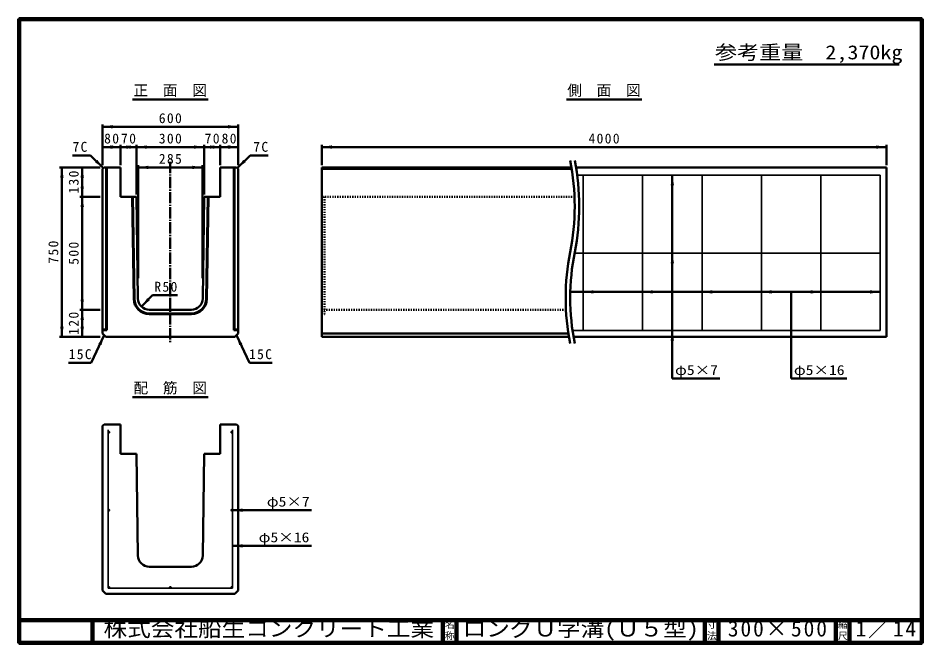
# Model space of a CAD drawing. Units: millimetres, scale not verified. Extents: x 100 to 4105, y 100 to 2870.
import ezdxf
from ezdxf.enums import TextEntityAlignment as Align

# ---------------------------------------------------------------- set-up
doc = ezdxf.new("R2010")
doc.units = ezdxf.units.MM
doc.header["$LTSCALE"] = 5
doc.linetypes.add('USER1', pattern=[13.4, 10, -1.2, 1, -1.2])
doc.linetypes.add('USER2', pattern=[2.2, 1, -1.2])
doc.layers.add('V-nasSTD', color=7, linetype='Continuous', lineweight=50)
doc.styles.add('ＭＳ ゴシック', font='')
doc.styles.get('ＭＳ ゴシック').set_extended_font_data('MS Gothic')

msp = doc.modelspace()

# ---------------------------------------------------------------- hatches: boundary and pattern name
at = {"layer": 'V-nasSTD'}
for points in [[(518.846, 2396.605), (473.846, 2389.105), (518.846, 2381.605)], [(1028.846, 2381.605), (1073.846, 2389.105), (1028.846, 2396.605)], [(518.846, 2306.605), (473.846, 2299.105), (518.846, 2291.605)], [(508.846, 2291.605), (553.846, 2299.105), (508.846, 2306.605)], [(598.846, 2306.605), (553.846, 2299.105), (598.846, 2291.605)], [(578.846, 2291.605), (623.846, 2299.105), (578.846, 2306.605)], [(668.846, 2306.605), (623.846, 2299.105), (668.846, 2291.605)], [(878.846, 2291.605), (923.846, 2299.105), (878.846, 2306.605)], [(968.846, 2306.605), (923.846, 2299.105), (968.846, 2291.605)], [(948.846, 2291.605), (993.846, 2299.105), (948.846, 2306.605)], [(1038.846, 2306.605), (993.846, 2299.105), (1038.846, 2291.605)], [(1028.846, 2291.605), (1073.846, 2299.105), (1028.846, 2306.605)], [(1488.846, 2306.605), (1443.846, 2299.105), (1488.846, 2291.605)], [(3898.846, 2291.605), (3943.846, 2299.105), (3898.846, 2306.605)], [(286.346, 2164.105), (293.846, 2209.105), (301.346, 2164.105)], [(376.346, 2164.105), (383.846, 2209.105), (391.346, 2164.105)], [(450.829, 2242.728), (477.346, 2205.605), (440.223, 2232.121)], [(676.345, 2216.605), (631.345, 2209.105), (676.345, 2201.605)], [(871.345, 2201.605), (916.345, 2209.105), (871.345, 2216.605)], [(1096.862, 2242.728), (1070.346, 2205.605), (1107.469, 2232.121)], [(2988.346, 2129.105), (2995.846, 2174.105), (3003.346, 2129.105)], [(391.346, 2124.105), (383.846, 2079.105), (376.346, 2124.105)], [(376.346, 2034.105), (383.846, 2079.105), (391.346, 2034.105)], [(2988.346, 1784.105), (2995.846, 1829.105), (3003.346, 1784.105)], [(2646.346, 1650.605), (2601.346, 1658.105), (2646.346, 1665.605)], [(2909.346, 1650.605), (2864.346, 1658.105), (2909.346, 1665.605)], [(3172.346, 1650.605), (3127.346, 1658.105), (3172.346, 1665.605)], [(3435.346, 1650.605), (3390.346, 1658.105), (3435.346, 1665.605)], [(3608.346, 1665.605), (3653.346, 1658.105), (3608.346, 1650.605)], [(3871.346, 1665.605), (3916.346, 1658.105), (3871.346, 1650.605)], [(391.346, 1624.105), (383.846, 1579.105), (376.346, 1624.105)], [(672.029, 1630.608), (645.512, 1593.485), (682.635, 1620.002)], [(376.346, 1534.105), (383.846, 1579.105), (391.346, 1534.105)], [(301.346, 1504.105), (293.846, 1459.105), (286.346, 1504.105)], [(391.346, 1504.105), (383.846, 1459.105), (376.346, 1504.105)], [(2988.346, 1442.105), (2995.846, 1487.105), (3003.346, 1442.105)], [(481.346, 1466.605), (455.384, 1429.092), (468.954, 1422.699)], [(1066.346, 1466.605), (1092.308, 1429.092), (1078.738, 1422.699)], [(498.846, 1036.869, 1), (504.846, 1036.869, 1)], [(1048.846, 1036.869, 1), (1042.846, 1036.869, 1)], [(498.846, 691.869, 1), (504.846, 691.869, 1)], [(1048.846, 691.869, 1), (1042.846, 691.869, 1)], [(1093.846, 699.369), (1048.846, 691.869), (1093.846, 684.369)], [(1093.846, 541.461), (1048.846, 533.961), (1093.846, 526.461)], [(501.846, 346.869, 0.66818), (503.967, 351.99, 0.66818), (498.846, 349.869, 0.41421)], [(773.846, 346.869, 1), (773.846, 352.869, 1)], [(1045.846, 346.869, 0.41421), (1048.846, 349.869, 0.66818), (1043.724, 351.99, 0.66818)]]:
    msp.add_hatch(color=256, dxfattribs=at).paths.add_polyline_path(points)

# ---------------------------------------------------------------- linework, layer by layer
at = {"layer": 'V-nasSTD', "lineweight": 100}
for p, q in [((105, 2865), (105, 105)), ((4100, 2865), (105, 2865)), ((4100, 105), (4100, 2865)), ((105, 205), (4100, 205)), ((430, 205), (430, 105)), ((1980, 205), (1980, 105)), ((2040, 205), (2040, 105)), ((3140, 205), (3140, 105)), ((3200, 205), (3200, 105)), ((3720, 205), (3720, 105)), ((3780, 205), (3780, 105)), ((105, 105), (4100, 105))]:
    msp.add_line(p, q, dxfattribs=at)
at = {"layer": 'V-nasSTD'}
for p, q in [((3180.536, 2664.753), (4000.536, 2664.753)), ((606.846, 2509.105), (940.846, 2509.105)), ((2526.846, 2509.105), (2860.846, 2509.105)), ((473.846, 2399.105), (473.846, 2219.105)), ((1073.846, 2389.105), (473.846, 2389.105)), ((1073.846, 2399.105), (1073.846, 2219.105)), ((553.846, 2299.105), (473.846, 2299.105)), ((553.846, 2309.105), (553.846, 2219.105)), ((623.846, 2299.105), (553.846, 2299.105)), ((623.846, 2309.105), (623.846, 2089.105)), ((923.846, 2299.105), (623.846, 2299.105)), ((923.846, 2309.105), (923.846, 2089.105)), ((993.846, 2299.105), (923.846, 2299.105)), ((993.846, 2309.105), (993.846, 2219.105)), ((1073.846, 2299.105), (993.846, 2299.105)), ((1443.846, 2309.105), (1443.846, 2219.105)), ((3943.846, 2299.105), (1443.846, 2299.105)), ((3943.846, 2309.105), (3943.846, 2219.105)), ((340.777, 2262.173), (420.777, 2262.173)), ((477.346, 2205.605), (420.777, 2262.173)), ((1070.346, 2205.605), (1126.914, 2262.173)), ((1126.914, 2262.173), (1206.914, 2262.173)), ((463.846, 2209.105), (283.846, 2209.105)), ((293.846, 2209.105), (293.846, 1459.105)), ((383.846, 2209.105), (383.846, 2079.105)), ((473.846, 2202.105), (480.846, 2209.105)), ((480.846, 2209.105), (553.846, 2209.105)), ((489.846, 2209.105), (489.846, 1492.105)), ((492.846, 2209.105), (492.846, 1489.105)), ((553.846, 2209.105), (553.846, 2079.105)), ((631.345, 2219.105), (631.345, 1719.105)), ((631.345, 2209.105), (916.345, 2209.105)), ((916.345, 2219.105), (916.345, 1719.105)), ((1066.846, 2209.105), (993.846, 2209.105)), ((993.846, 2209.105), (993.846, 2079.105)), ((1054.846, 1489.105), (1054.846, 2209.105)), ((1057.846, 1492.105), (1057.846, 2209.105)), ((1066.846, 2209.105), (1073.846, 2202.105)), ((1443.846, 2209.105), (1443.846, 1459.105)), ((2549.372, 2209.105), (1443.846, 2209.105)), ((2569.372, 2209.105), (3943.846, 2209.105)), ((3943.846, 1459.105), (3943.846, 2209.105)), ((473.846, 2202.105), (473.846, 1474.105)), ((1073.846, 1474.105), (1073.846, 2202.105)), ((1443.846, 2202.105), (2550.53, 2202.105)), ((2995.846, 2174.105), (2995.846, 1274.105)), ((463.846, 2079.105), (373.846, 2079.105)), ((383.846, 2079.105), (383.846, 1579.105)), ((623.846, 2079.105), (553.846, 2079.105)), ((604.844, 2079.105), (611.609, 1628.07)), ((607.844, 2079.105), (614.609, 1628.115)), ((623.846, 2079.105), (630.607, 1628.355)), ((923.846, 2079.105), (917.084, 1628.355)), ((993.846, 2079.105), (923.846, 2079.105)), ((939.848, 2079.105), (933.083, 1628.115)), ((942.848, 2079.105), (936.082, 1628.07)), ((645.512, 1593.485), (695.01, 1642.983)), ((695.01, 1642.983), (805.01, 1642.983)), ((3916.346, 1658.105), (2544.185, 1658.105)), ((3521.846, 1658.105), (3521.846, 1274.105)), ((463.846, 1579.105), (373.846, 1579.105)), ((383.846, 1579.105), (383.846, 1459.105)), ((680.601, 1579.105), (867.09, 1579.105)), ((680.601, 1563.105), (867.09, 1563.105)), ((680.601, 1560.105), (867.09, 1560.105)), ((473.846, 1492.105), (489.846, 1492.105)), ((473.846, 1489.105), (492.846, 1489.105)), ((489.846, 1492.105), (492.846, 1489.105)), ((1057.846, 1492.105), (1054.846, 1489.105)), ((1073.846, 1489.105), (1054.846, 1489.105)), ((1057.846, 1492.105), (1073.846, 1492.105)), ((463.846, 1459.105), (283.846, 1459.105)), ((423.777, 1344.397), (481.346, 1466.605)), ((473.846, 1474.105), (488.846, 1459.105)), ((488.846, 1459.105), (1058.846, 1459.105)), ((1058.846, 1459.105), (1073.846, 1474.105)), ((1123.914, 1344.397), (1066.346, 1466.605)), ((2535.898, 1474.105), (1443.846, 1474.105)), ((2538.32, 1459.105), (1443.846, 1459.105)), ((3943.846, 1459.105), (2558.32, 1459.105)), ((323.777, 1344.397), (423.777, 1344.397)), ((1123.914, 1344.397), (1223.914, 1344.397)), ((2995.846, 1274.105), (3205.846, 1274.105)), ((3521.846, 1274.105), (3767.846, 1274.105)), ((606.846, 1191.869), (940.846, 1191.869)), ((473.846, 1064.869), (480.846, 1071.869)), ((473.846, 1064.869), (473.846, 336.869)), ((480.846, 1071.869), (553.846, 1071.869)), ((553.846, 1071.869), (553.846, 941.869)), ((1066.846, 1071.869), (993.846, 1071.869)), ((993.846, 1071.869), (993.846, 941.869)), ((1066.846, 1071.869), (1073.846, 1064.869)), ((1073.846, 336.869), (1073.846, 1064.869)), ((623.846, 941.869), (553.846, 941.869)), ((623.846, 941.869), (630.607, 491.119)), ((923.846, 941.869), (917.084, 491.119)), ((993.846, 941.869), (923.846, 941.869)), ((1048.846, 691.869), (1398.846, 691.869)), ((1048.846, 533.961), (1398.846, 533.961)), ((680.601, 441.869), (867.09, 441.869)), ((473.846, 336.869), (488.846, 321.869)), ((488.846, 321.869), (1058.846, 321.869)), ((1058.846, 321.869), (1073.846, 336.869))]:
    msp.add_line(p, q, dxfattribs=at)
at = {"layer": 'V-nasSTD', "linetype": 'USER1'}
msp.add_line((773.846, 2234.105), (773.846, 1434.105), dxfattribs=at)
at = {"layer": 'V-nasSTD', "lineweight": 35}
for p, q in [((2574.673, 2174.105), (3916.346, 2174.105)), ((2601.346, 2174.105), (2601.346, 1487.105)), ((2864.346, 2174.105), (2864.346, 1487.105)), ((3127.346, 2174.105), (3127.346, 1487.105)), ((3390.346, 2174.105), (3390.346, 1487.105)), ((3653.346, 2174.105), (3653.346, 1487.105)), ((3916.346, 2174.105), (3916.346, 1487.105)), ((3916.346, 1829.105), (2562.861, 1829.105)), ((2553.981, 1487.105), (3916.346, 1487.105)), ((498.846, 1046.869), (498.846, 346.869)), ((1048.846, 1046.869), (1048.846, 346.869)), ((498.846, 346.869), (1048.846, 346.869))]:
    msp.add_line(p, q, dxfattribs=at)
at = {"layer": 'V-nasSTD', "linetype": 'USER2'}
for p, q in [((2562.973, 2079.105), (1443.846, 2079.105)), ((1456.346, 2079.105), (1456.346, 1560.105)), ((2524.936, 1579.105), (1443.846, 1579.105)), ((1443.846, 1560.105), (1456.346, 1560.105))]:
    msp.add_line(p, q, dxfattribs=at)
at = {"layer": 'V-nasSTD', "lineweight": 13}
msp.add_lwpolyline([(100, 100), (100, 2870), (4105, 2870), (4105, 100)], close=True, dxfattribs=at)
at = {"layer": 'V-nasSTD', "lineweight": 35}
for centre in [(501.846, 1036.869), (1045.846, 1036.869), (501.846, 691.869), (1045.846, 691.869), (501.846, 349.869), (773.846, 349.869), (1045.846, 349.869)]:
    msp.add_circle(centre, 3, dxfattribs=at)
at = {"layer": 'V-nasSTD'}
for centre, radius, start, end in [((1528.689, 2036.605), 1035.156, 348.7189, 11.2811), ((1548.689, 2036.605), 1035.156, 348.7189, 11.2811), ((3559.002, 1631.605), 1035.156, 168.7189, 191.2811), ((3579.002, 1631.605), 1035.156, 168.7189, 191.2811), ((680.601, 1629.105), 69, 180.85937, 270), ((680.601, 1629.105), 66, 180.85937, 270), ((680.601, 1629.105), 50, 180.85937, 270), ((867.09, 1629.105), 50, 270, 359.14063), ((867.09, 1629.105), 66, 270, 359.14063), ((867.09, 1629.105), 69, 270, 359.14063), ((680.601, 491.869), 50, 180.85937, 270), ((867.09, 491.869), 50, 270, 359.14063)]:
    msp.add_arc(centre, radius, start, end, dxfattribs=at)

# ---------------------------------------------------------------- texts
at = {"layer": 'V-nasSTD', "style": 'ＭＳ ゴシック'}
for s, height, width, p in [('参考重量\u30002,370kg', 62.32, 1.15, (3184.536, 2749.753)), ('φ5×7', 43.99, 1.15, (3007.846, 1334.105)), ('φ5×16', 43.99, 1.15, (3533.846, 1334.105)), ('φ5×7', 43.99, 1.15, (1200.846, 751.869)), ('φ5×16', 43.99, 1.15, (1164.846, 593.961)), ('株式会社船生コンクリート工業', 69.65, 1.1, (478.25, 202.5)), ('ロングＵ字溝(Ｕ５型)', 69.65, 1.1, (2067.5, 202.5))]:
    msp.add_text(s, height=height, dxfattribs=dict(at, width=width)).set_placement(p, align=Align.TOP_LEFT)
for s, height, p in [('正\u3000面\u3000図', 47.65, (610.842, 2574.105)), ('側\u3000面\u3000図', 47.65, (2530.842, 2574.105)), ('配\u3000筋\u3000図', 47.65, (610.842, 1256.869)), ('名', 30.79, (1988.982, 200.999)), ('寸', 30.79, (3148.982, 200.999)), ('縮', 30.79, (3728.982, 200.999)), ('称', 30.79, (1988.976, 151.01)), ('法', 30.79, (3148.976, 151.01)), ('尺', 30.79, (3728.976, 151.01))]:
    msp.add_text(s, height=height, dxfattribs=at).set_placement(p, align=Align.TOP_LEFT)
at = {"layer": 'V-nasSTD', "attachment_point": 1, "style": 'ＭＳ ゴシック'}
for s, insert, char_height in [('\\T1.2;600', (722.859, 2449.105), 43.99), ('\\T1.2;80', (480.846, 2359.105), 43.99), ('\\T1.2;70', (555.846, 2359.105), 43.99), ('\\T1.2;300', (722.859, 2359.105), 43.99), ('\\T1.2;70', (925.846, 2359.105), 43.99), ('\\T1.2;80', (1000.846, 2359.105), 43.99), ('\\T1.2;4000', (2624.74, 2359.105), 43.99), ('\\T1.2;7C', (340.777, 2322.173), 43.99), ('\\T1.2;7C', (1140.914, 2322.173), 43.99), ('\\T1.2;285', (722.859, 2269.105), 43.99), ('\\T1.2;R50', (703.01, 1702.983), 43.99), ('\\T1.2;15C', (323.777, 1404.397), 43.99), ('\\T1.2;15C', (1121.914, 1404.397), 43.99), ('\\T1.18;300×500', (3241.581, 202.508), 69.65), ('\\T1.16;1／14', (3807.033, 202.582), 69.65)]:
    msp.add_mtext(s, dxfattribs=dict(at, insert=insert, char_height=char_height))
at = {"layer": 'V-nasSTD', "char_height": 43.99, "attachment_point": 1, "rotation": 90, "style": 'ＭＳ ゴシック'}
for s, insert in [('\\T1.2;130', (323.846, 2093.118)), ('\\T1.2;750', (233.846, 1783.118)), ('\\T1.2;500', (323.846, 1778.118)), ('\\T1.2;120', (323.846, 1468.118))]:
    msp.add_mtext(s, dxfattribs=dict(at, insert=insert))

doc.saveas('drawing.dxf')
